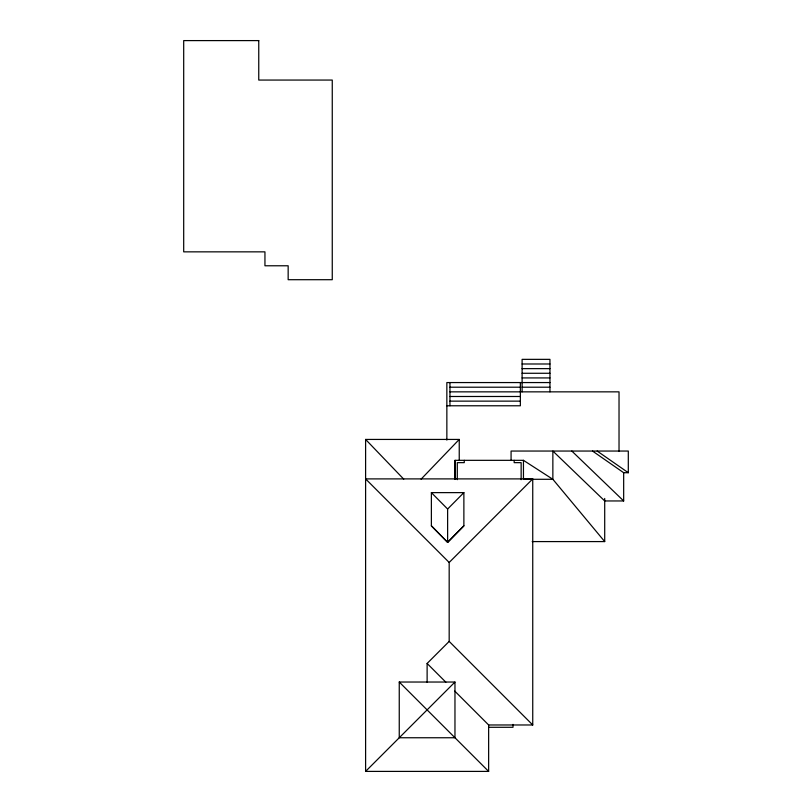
<?xml version="1.0" encoding="UTF-8"?>
<svg xmlns="http://www.w3.org/2000/svg" width="812" height="812" viewBox="0 0 812 812"><rect width="100%" height="100%" fill="white"/><g stroke="black" fill="none" stroke-linecap="round" stroke-linejoin="round"><path stroke-width="1.22" d="M421.083 479.161L459.237 439.434L365.603 439.434L365.603 771.4L488.641 771.4L488.641 724.974L454.761 691.093M431.375 525.719L447.625 542.365L463.875 525.963L463.875 492.63L431.375 492.63L431.375 525.963L447.625 542.365L463.875 525.719M447.625 542.365L447.625 509.033L463.875 492.63M532.743 724.974L449.178 641.399L449.178 562.472L532.743 478.897L532.743 724.974L488.641 724.974M427.122 682.273L427.122 663.455L449.178 641.399M365.603 771.4L454.964 682.039L399.25 682.029L399.25 737.753L454.964 737.753L454.964 682.029M522.106 363.989L549.957 363.989M522.106 368.638L549.957 368.638M522.106 373.276L549.957 373.276M522.106 377.925L549.957 377.925M549.957 382.564L446.854 382.564L446.854 440.074M449.949 387.202L520.36 387.202M522.106 387.202L549.957 387.202M449.949 391.851L619.028 391.851L619.028 451.249M449.949 396.489L520.36 396.489M449.949 401.138L520.36 401.138M446.854 405.777L520.36 405.777L520.36 382.564M532.205 541.584L604.707 541.584L552.86 479.293L523.456 460.333L454.974 460.333L454.974 479.324M592.516 451.046L623.667 472.716L628.305 472.716L628.305 451.046L511.073 451.046L511.073 460.333M532.743 478.897L365.603 478.897L449.178 562.472M623.667 472.716L623.667 500.953L604.707 500.953L552.86 451.046L552.86 479.293L523.456 479.293L523.456 460.333M488.692 727.288L513.011 727.288L513.011 724.395M597.165 451.046L628.305 472.716M571.821 451.046L623.667 500.953M427.122 663.455L445.839 682.181M399.25 682.039L488.641 771.4M431.375 492.63L447.625 509.033M365.603 439.434L403.747 479.161M604.707 498.456L604.707 541.584M549.957 391.851L549.957 359.351L522.106 359.351L522.106 391.851M521.142 479.679L521.142 462.647L514.169 462.647L514.169 460.333M464.261 460.333L464.261 462.647L457.298 462.647L457.298 479.679M459.237 439.434L459.237 460.333M455.106 460.333L455.106 479.324M449.949 382.564L449.949 405.777M258.754 40.6L183.695 40.6L183.695 251.852L264.945 251.852L264.945 265.778L288.158 265.778L288.158 279.704L332.26 279.704L332.26 80.063L258.754 80.063L258.754 40.6"/></g></svg>
